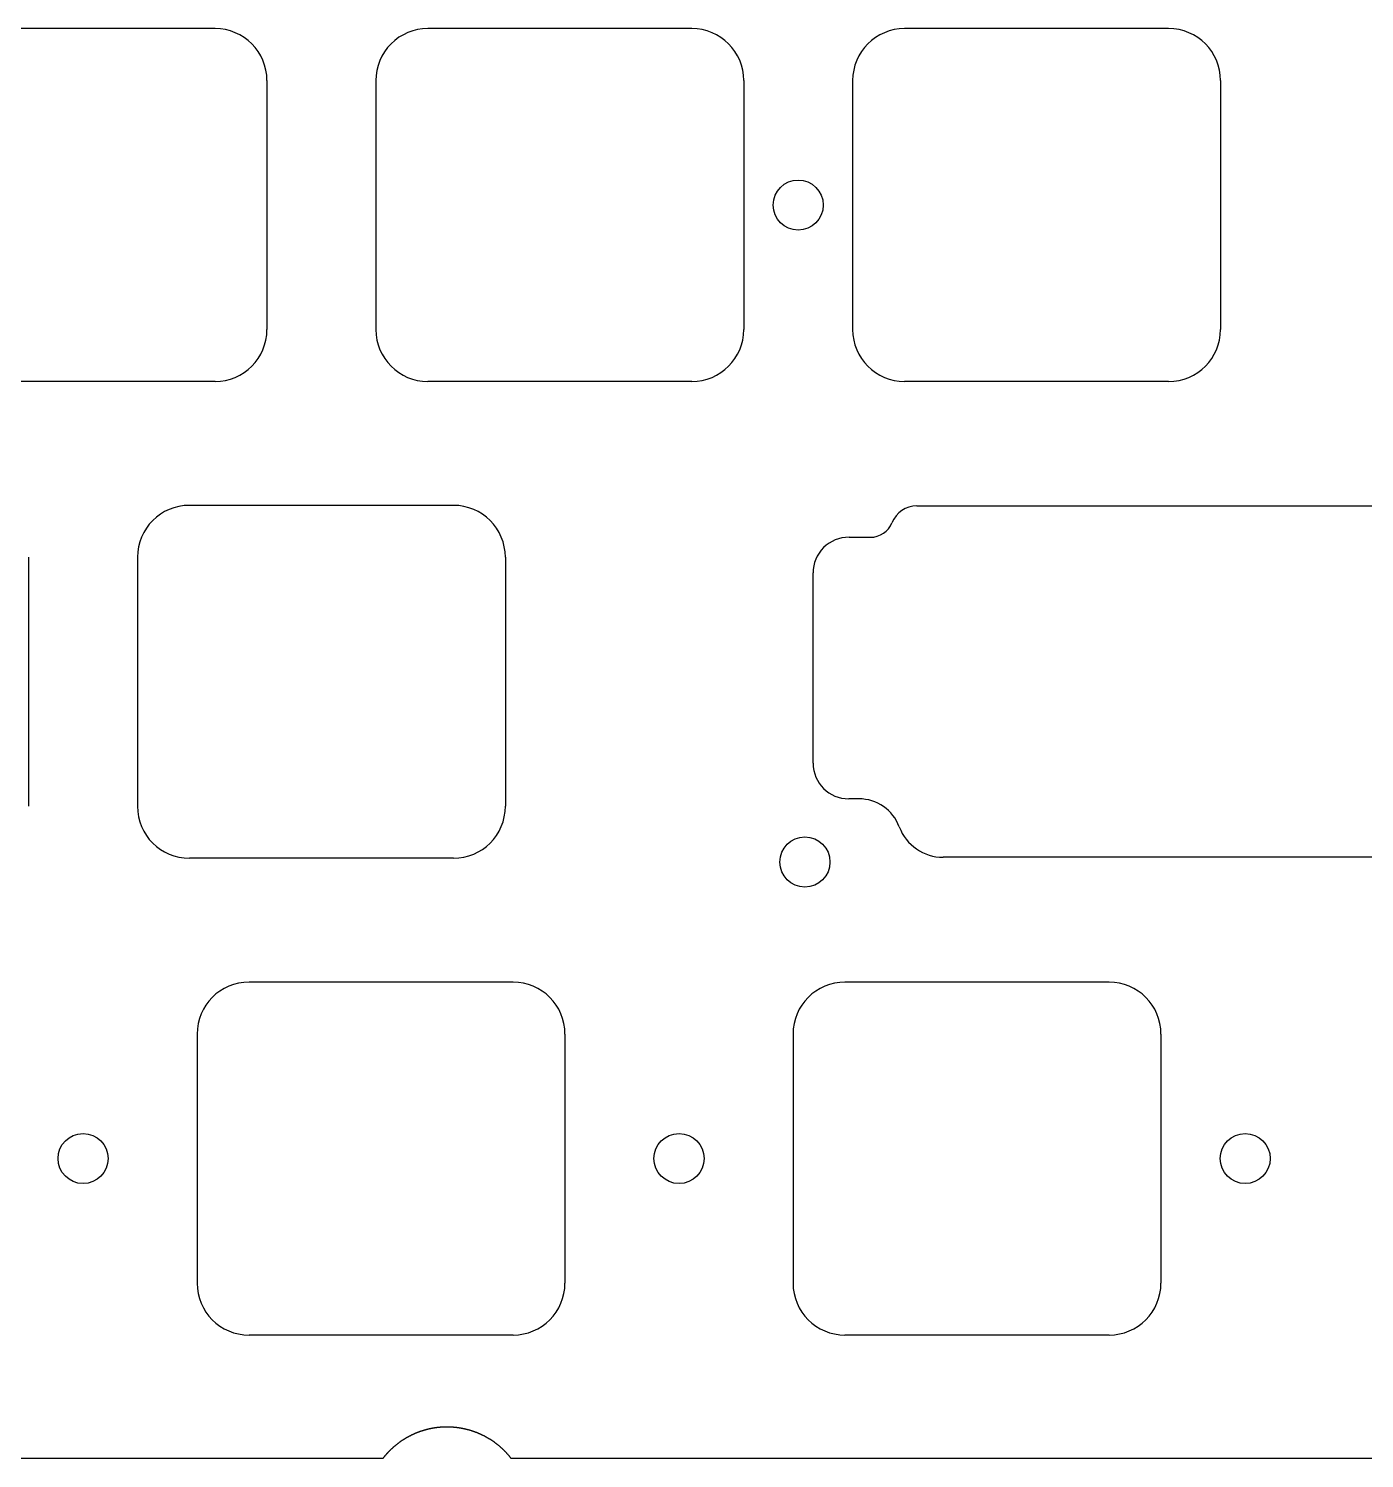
# Model space of a CAD drawing. Header units: millimetres. Extents: x -11 to 340, y -118 to 18.
# Drawn here: x 202.6 to 256, y -112 to -54.9 of the extents above; entities that cross this region are included whole.
import ezdxf

# ---------------------------------------------------------------- set-up
doc = ezdxf.new("R2010")
doc.units = ezdxf.units.MM
doc.header["$MEASUREMENT"] = 0
doc.layers.add('BLACK', color=7, linetype='CONTINUOUS')

msp = doc.modelspace()

# ---------------------------------------------------------------- linework, layer by layer
at = {"layer": 'BLACK', "linetype": 'Continuous'}
for p, q in [((210.0625, -54.8625), (199.512501, -54.8625)), ((218.562501, -54.862502), (218.562501, -54.8625)), ((229.1125, -54.8625), (218.562501, -54.8625)), ((248.1625, -54.8625), (237.612499, -54.8625)), ((212.137501, -56.9375), (212.137501, -66.8875)), ((216.487501, -56.9375), (216.487501, -66.8875)), ((231.187501, -56.9375), (231.187501, -66.8875)), ((235.5375, -56.9375), (235.5375, -66.887501)), ((250.2375, -56.9375), (250.2375, -66.8875)), ((210.062501, -68.9625), (199.5125, -68.9625)), ((210.062501, -68.962501), (210.062501, -68.9625)), ((229.112501, -68.9625), (218.5625, -68.9625)), ((229.112501, -68.962501), (229.112501, -68.9625)), ((248.1625, -68.9625), (237.6125, -68.9625)), ((219.5875, -73.9125), (209.0375, -73.9125)), ((238.103625, -73.9349), (261.958825, -73.9349)), ((238.103625, -73.934911), (238.103625, -73.9349)), ((235.392762, -75.18706), (236.246325, -75.18706)), ((236.246325, -75.187048), (236.246325, -75.18706)), ((202.6125, -75.9875), (202.6125, -85.9375)), ((202.612502, -75.9875), (202.6125, -75.9875)), ((206.9625, -75.9875), (206.9625, -85.9375)), ((221.6625, -75.9875), (221.6625, -85.9375)), ((221.662502, -75.9875), (221.6625, -75.9875)), ((233.955735, -84.21294), (233.955735, -76.6122)), ((235.784825, -85.63794), (235.380725, -85.63794)), ((260.906675, -87.97441), (239.155825, -87.97441)), ((219.5875, -88.0125), (209.0375, -88.0125)), ((221.96875, -92.9625), (211.418749, -92.9625)), ((245.78125, -92.9625), (235.231249, -92.9625)), ((209.34375, -95.0375), (209.34375, -104.987501)), ((224.04375, -95.0375), (224.04375, -104.9875)), ((233.15625, -95.0375), (233.15625, -104.987501)), ((247.85625, -95.0375), (247.85625, -104.9875)), ((221.96875, -107.0625), (211.41875, -107.0625)), ((245.78125, -107.0625), (235.23125, -107.0625)), ((218.557766, -110.832187), (218.549954, -110.834103)), ((218.565581, -110.830292), (218.557766, -110.832187)), ((218.573403, -110.828416), (218.565581, -110.830292)), ((218.581228, -110.826559), (218.573403, -110.828416)), ((218.58906, -110.824721), (218.581228, -110.826559)), ((218.596895, -110.822903), (218.58906, -110.824721)), ((218.604737, -110.821104), (218.596895, -110.822903)), ((218.612582, -110.819325), (218.604737, -110.821104)), ((218.620433, -110.817565), (218.612582, -110.819325)), ((218.628287, -110.815825), (218.620433, -110.817565)), ((218.636148, -110.814104), (218.628287, -110.815825)), ((218.644011, -110.812403), (218.636148, -110.814104)), ((218.651881, -110.81072), (218.644011, -110.812403)), ((218.659754, -110.809058), (218.651881, -110.81072)), ((218.667633, -110.807415), (218.659754, -110.809058)), ((218.675515, -110.805792), (218.667633, -110.807415)), ((218.683403, -110.804187), (218.675515, -110.805792)), ((218.691293, -110.802603), (218.683403, -110.804187)), ((218.69919, -110.801038), (218.691293, -110.802603)), ((218.707089, -110.799493), (218.69919, -110.801038)), ((218.714994, -110.797967), (218.707089, -110.799493)), ((218.722902, -110.796461), (218.714994, -110.797967)), ((218.730815, -110.794974), (218.722902, -110.796461)), ((218.738731, -110.793507), (218.730815, -110.794974)), ((218.746653, -110.792059), (218.738731, -110.793507)), ((218.754577, -110.790632), (218.746653, -110.792059)), ((218.762506, -110.789223), (218.754577, -110.790632)), ((218.770438, -110.787835), (218.762506, -110.789223)), ((218.778375, -110.786466), (218.770438, -110.787835)), ((218.786315, -110.785117), (218.778375, -110.786466)), ((218.794259, -110.783787), (218.786315, -110.785117)), ((218.802206, -110.782477), (218.794259, -110.783787)), ((218.810158, -110.781186), (218.802206, -110.782477)), ((218.818113, -110.779916), (218.810158, -110.781186)), ((218.826072, -110.778665), (218.818113, -110.779916)), ((218.834033, -110.777434), (218.826072, -110.778665)), ((218.841999, -110.776222), (218.834033, -110.777434)), ((218.849968, -110.77503), (218.841999, -110.776222)), ((218.857941, -110.773858), (218.849968, -110.77503)), ((218.865916, -110.772706), (218.857941, -110.773858)), ((218.873895, -110.771573), (218.865916, -110.772706)), ((218.881877, -110.77046), (218.873895, -110.771573)), ((218.889863, -110.769367), (218.881877, -110.77046)), ((218.89785, -110.768294), (218.889863, -110.769367)), ((218.905843, -110.76724), (218.89785, -110.768294)), ((218.913837, -110.766207), (218.905843, -110.76724)), ((218.921835, -110.765193), (218.913837, -110.766207)), ((218.929834, -110.764198), (218.921835, -110.765193)), ((218.937838, -110.763224), (218.929834, -110.764198)), ((218.945844, -110.762269), (218.937838, -110.763224)), ((218.953854, -110.761335), (218.945844, -110.762269)), ((218.961865, -110.76042), (218.953854, -110.761335)), ((218.96988, -110.759525), (218.961865, -110.76042)), ((218.977896, -110.758649), (218.96988, -110.759525)), ((218.985916, -110.757794), (218.977896, -110.758649)), ((218.993937, -110.756958), (218.985916, -110.757794)), ((219.001962, -110.756143), (218.993937, -110.756958)), ((219.009989, -110.755347), (219.001962, -110.756143)), ((219.018019, -110.754571), (219.009989, -110.755347)), ((219.02605, -110.753815), (219.018019, -110.754571)), ((219.034084, -110.753078), (219.02605, -110.753815)), ((219.04212, -110.752362), (219.034084, -110.753078)), ((219.050159, -110.751666), (219.04212, -110.752362)), ((219.058198, -110.750989), (219.050159, -110.751666)), ((219.066241, -110.750333), (219.058198, -110.750989)), ((219.074285, -110.749696), (219.066241, -110.750333)), ((219.082332, -110.749079), (219.074285, -110.749696)), ((219.09038, -110.748482), (219.082332, -110.749079)), ((219.098431, -110.747905), (219.09038, -110.748482)), ((219.106482, -110.747348), (219.098431, -110.747905)), ((219.114536, -110.746811), (219.106482, -110.747348)), ((219.122591, -110.746294), (219.114536, -110.746811)), ((219.130649, -110.745797), (219.122591, -110.746294)), ((219.138707, -110.745319), (219.130649, -110.745797)), ((219.146767, -110.744862), (219.138707, -110.745319)), ((219.154828, -110.744425), (219.146767, -110.744862)), ((219.162892, -110.744007), (219.154828, -110.744425)), ((219.170956, -110.74361), (219.162892, -110.744007)), ((219.179022, -110.743232), (219.170956, -110.74361)), ((219.187089, -110.742875), (219.179022, -110.743232)), ((219.195157, -110.742537), (219.187089, -110.742875)), ((219.203226, -110.74222), (219.195157, -110.742537)), ((219.211297, -110.741922), (219.203226, -110.74222)), ((219.219368, -110.741644), (219.211297, -110.741922)), ((219.227441, -110.741387), (219.219368, -110.741644)), ((219.235514, -110.741149), (219.227441, -110.741387)), ((219.243589, -110.740931), (219.235514, -110.741149)), ((219.251664, -110.740734), (219.243589, -110.740931)), ((219.259741, -110.740556), (219.251664, -110.740734)), ((219.267817, -110.740398), (219.259741, -110.740556)), ((219.275895, -110.740261), (219.267817, -110.740398)), ((219.283972, -110.740143), (219.275895, -110.740261)), ((219.292051, -110.740045), (219.283972, -110.740143)), ((219.30013, -110.739968), (219.292051, -110.740045)), ((219.30821, -110.73991), (219.30013, -110.739968)), ((219.31629, -110.739872), (219.30821, -110.73991)), ((219.324371, -110.739854), (219.31629, -110.739872)), ((219.332451, -110.739857), (219.324371, -110.739854)), ((219.340532, -110.739879), (219.332451, -110.739857)), ((219.348613, -110.739921), (219.340532, -110.739879)), ((219.356695, -110.739984), (219.348613, -110.739921)), ((219.364776, -110.740066), (219.356695, -110.739984)), ((219.372857, -110.740168), (219.364776, -110.740066)), ((219.380938, -110.740291), (219.372857, -110.740168)), ((219.38902, -110.740433), (219.380938, -110.740291)), ((219.397101, -110.740595), (219.38902, -110.740433)), ((219.405182, -110.740778), (219.397101, -110.740595)), ((219.413262, -110.74098), (219.405182, -110.740778)), ((219.421343, -110.741202), (219.413262, -110.74098)), ((219.429423, -110.741445), (219.421343, -110.741202)), ((219.437503, -110.741707), (219.429423, -110.741445)), ((219.445582, -110.741989), (219.437503, -110.741707)), ((219.453661, -110.742292), (219.445582, -110.741989)), ((219.461738, -110.742614), (219.453661, -110.742292)), ((219.469816, -110.742956), (219.461738, -110.742614)), ((219.477892, -110.743319), (219.469816, -110.742956)), ((219.485969, -110.743701), (219.477892, -110.743319)), ((219.494044, -110.744103), (219.485969, -110.743701)), ((219.502118, -110.744526), (219.494044, -110.744103)), ((219.510191, -110.744968), (219.502118, -110.744526)), ((219.518264, -110.74543), (219.510191, -110.744968)), ((219.526335, -110.745912), (219.518264, -110.74543)), ((219.534406, -110.746415), (219.526335, -110.745912)), ((219.542475, -110.746937), (219.534406, -110.746415)), ((219.550543, -110.747479), (219.542475, -110.746937)), ((219.55861, -110.748041), (219.550543, -110.747479)), ((219.566675, -110.748623), (219.55861, -110.748041)), ((219.574739, -110.749225), (219.566675, -110.748623)), ((219.582802, -110.749847), (219.574739, -110.749225)), ((219.590863, -110.750489), (219.582802, -110.749847)), ((219.598923, -110.751151), (219.590863, -110.750489)), ((219.606981, -110.751833), (219.598923, -110.751151)), ((219.615038, -110.752534), (219.606981, -110.751833)), ((219.623093, -110.753256), (219.615038, -110.752534)), ((219.631146, -110.753998), (219.623093, -110.753256)), ((219.639197, -110.754759), (219.631146, -110.753998)), ((219.647247, -110.75554), (219.639197, -110.754759)), ((219.655294, -110.756342), (219.647247, -110.75554)), ((219.66334, -110.757163), (219.655294, -110.756342)), ((219.671384, -110.758004), (219.66334, -110.757163)), ((219.679425, -110.758865), (219.671384, -110.758004)), ((219.687465, -110.759746), (219.679425, -110.758865)), ((219.695502, -110.760647), (219.687465, -110.759746)), ((219.703537, -110.761568), (219.695502, -110.760647)), ((219.711569, -110.762508), (219.703537, -110.761568)), ((219.7196, -110.763469), (219.711569, -110.762508)), ((219.735653, -110.765449), (219.7196, -110.763469)), ((219.751696, -110.767509), (219.735653, -110.765449)), ((219.767729, -110.769648), (219.751696, -110.767509)), ((219.783751, -110.771866), (219.767729, -110.769648)), ((219.799762, -110.774163), (219.783751, -110.771866)), ((219.81576, -110.77654), (219.799762, -110.774163)), ((219.831746, -110.778995), (219.81576, -110.77654)), ((219.84772, -110.78153), (219.831746, -110.778995)), ((219.86368, -110.784144), (219.84772, -110.78153)), ((219.879627, -110.786836), (219.86368, -110.784144)), ((219.89556, -110.789607), (219.879627, -110.786836)), ((219.911478, -110.792457), (219.89556, -110.789607)), ((219.927382, -110.795385), (219.911478, -110.792457)), ((219.94327, -110.798392), (219.927382, -110.795385)), ((219.959142, -110.801477), (219.94327, -110.798392)), ((219.974998, -110.804641), (219.959142, -110.801477)), ((219.990838, -110.807883), (219.974998, -110.804641)), ((220.00666, -110.811203), (219.990838, -110.807883)), ((220.022465, -110.814601), (220.00666, -110.811203)), ((220.038252, -110.818077), (220.022465, -110.814601)), ((220.05402, -110.821631), (220.038252, -110.818077)), ((220.06977, -110.825262), (220.05402, -110.821631)), ((220.085501, -110.828972), (220.06977, -110.825262)), ((220.101211, -110.832758), (220.085501, -110.828972)), ((217.366139, -111.400248), (217.359659, -111.405176)), ((217.372631, -111.395335), (217.366139, -111.400248)), ((217.379131, -111.390442), (217.372631, -111.395335)), ((217.385644, -111.385564), (217.379131, -111.390442)), ((217.392165, -111.380705), (217.385644, -111.385564)), ((217.398698, -111.375861), (217.392165, -111.380705)), ((217.405239, -111.371037), (217.398698, -111.375861)), ((217.411793, -111.366228), (217.405239, -111.371037)), ((217.418355, -111.361438), (217.411793, -111.366228)), ((217.424929, -111.356664), (217.418355, -111.361438)), ((217.431512, -111.351908), (217.424929, -111.356664)), ((217.438106, -111.347169), (217.431512, -111.351908)), ((217.444709, -111.342448), (217.438106, -111.347169)), ((217.451324, -111.337744), (217.444709, -111.342448)), ((217.457947, -111.333058), (217.451324, -111.337744)), ((217.464582, -111.328388), (217.457947, -111.333058)), ((217.471225, -111.323736), (217.464582, -111.328388)), ((217.47788, -111.319101), (217.471225, -111.323736)), ((217.484543, -111.314485), (217.47788, -111.319101)), ((217.491218, -111.309885), (217.484543, -111.314485)), ((217.497901, -111.305303), (217.491218, -111.309885)), ((217.504596, -111.300738), (217.497901, -111.305303)), ((217.511299, -111.296191), (217.504596, -111.300738)), ((217.518014, -111.291661), (217.511299, -111.296191)), ((217.524736, -111.287149), (217.518014, -111.291661)), ((217.531471, -111.282654), (217.524736, -111.287149)), ((217.538213, -111.278177), (217.531471, -111.282654)), ((217.544967, -111.273717), (217.538213, -111.278177)), ((217.551729, -111.269275), (217.544967, -111.273717)), ((217.558502, -111.26485), (217.551729, -111.269275)), ((217.565283, -111.260444), (217.558502, -111.26485)), ((217.572076, -111.256054), (217.565283, -111.260444)), ((217.578877, -111.251682), (217.572076, -111.256054)), ((217.585689, -111.247327), (217.578877, -111.251682)), ((217.592508, -111.242991), (217.585689, -111.247327)), ((217.59934, -111.238672), (217.592508, -111.242991)), ((217.606179, -111.234371), (217.59934, -111.238672)), ((217.613029, -111.230086), (217.606179, -111.234371)), ((217.619887, -111.225821), (217.613029, -111.230086)), ((217.626756, -111.221572), (217.619887, -111.225821)), ((217.633633, -111.217342), (217.626756, -111.221572)), ((217.640522, -111.213128), (217.633633, -111.217342)), ((217.647417, -111.208933), (217.640522, -111.213128)), ((217.654324, -111.204755), (217.647417, -111.208933)), ((217.661239, -111.200596), (217.654324, -111.204755)), ((217.668164, -111.196453), (217.661239, -111.200596)), ((217.675097, -111.192329), (217.668164, -111.196453)), ((217.682042, -111.188222), (217.675097, -111.192329)), ((217.688993, -111.184133), (217.682042, -111.188222)), ((217.695956, -111.180062), (217.688993, -111.184133)), ((217.702926, -111.176009), (217.695956, -111.180062)), ((217.709907, -111.171973), (217.702926, -111.176009)), ((217.716895, -111.167956), (217.709907, -111.171973)), ((217.723894, -111.163956), (217.716895, -111.167956)), ((217.730901, -111.159974), (217.723894, -111.163956)), ((217.737918, -111.15601), (217.730901, -111.159974)), ((217.744942, -111.152064), (217.737918, -111.15601)), ((217.751978, -111.148135), (217.744942, -111.152064)), ((217.75902, -111.144226), (217.751978, -111.148135)), ((217.766074, -111.140333), (217.75902, -111.144226)), ((217.773134, -111.136459), (217.766074, -111.140333)), ((217.780205, -111.132602), (217.773134, -111.136459)), ((217.787283, -111.128764), (217.780205, -111.132602)), ((217.794372, -111.124943), (217.787283, -111.128764)), ((217.801467, -111.121141), (217.794372, -111.124943)), ((217.808574, -111.117356), (217.801467, -111.121141)), ((217.815687, -111.11359), (217.808574, -111.117356)), ((217.822811, -111.10984), (217.815687, -111.11359)), ((217.829941, -111.106111), (217.822811, -111.10984)), ((217.837082, -111.102398), (217.829941, -111.106111)), ((217.84423, -111.098704), (217.837082, -111.102398)), ((217.851388, -111.095027), (217.84423, -111.098704)), ((217.858553, -111.09137), (217.851388, -111.095027)), ((217.865729, -111.087729), (217.858553, -111.09137)), ((217.87291, -111.084108), (217.865729, -111.087729)), ((217.880103, -111.080503), (217.87291, -111.084108)), ((217.887301, -111.076918), (217.880103, -111.080503)), ((217.894511, -111.07335), (217.887301, -111.076918)), ((217.901726, -111.069802), (217.894511, -111.07335)), ((217.908952, -111.06627), (217.901726, -111.069802)), ((217.916184, -111.062758), (217.908952, -111.06627)), ((217.923427, -111.059263), (217.916184, -111.062758)), ((217.930676, -111.055787), (217.923427, -111.059263)), ((217.937935, -111.052328), (217.930676, -111.055787)), ((217.9452, -111.048889), (217.937935, -111.052328)), ((217.952475, -111.045467), (217.9452, -111.048889)), ((217.959757, -111.042064), (217.952475, -111.045467)), ((217.967048, -111.038679), (217.959757, -111.042064)), ((217.974346, -111.035313), (217.967048, -111.038679)), ((217.981653, -111.031964), (217.974346, -111.035313)), ((217.988967, -111.028634), (217.981653, -111.031964)), ((217.996291, -111.025322), (217.988967, -111.028634)), ((218.00362, -111.022029), (217.996291, -111.025322)), ((218.01096, -111.018754), (218.00362, -111.022029)), ((218.018305, -111.015498), (218.01096, -111.018754)), ((218.02566, -111.01226), (218.018305, -111.015498)), ((218.033021, -111.009041), (218.02566, -111.01226)), ((218.040392, -111.005839), (218.033021, -111.009041)), ((218.047768, -111.002657), (218.040392, -111.005839)), ((218.055154, -110.999492), (218.047768, -111.002657)), ((218.062546, -110.996347), (218.055154, -110.999492)), ((218.069947, -110.993219), (218.062546, -110.996347)), ((218.077354, -110.990111), (218.069947, -110.993219)), ((218.084771, -110.987021), (218.077354, -110.990111)), ((218.092193, -110.983949), (218.084771, -110.987021)), ((218.099624, -110.980896), (218.092193, -110.983949)), ((218.107061, -110.977862), (218.099624, -110.980896)), ((218.114508, -110.974846), (218.107061, -110.977862)), ((218.121959, -110.971849), (218.114508, -110.974846)), ((218.129421, -110.96887), (218.121959, -110.971849)), ((218.136887, -110.96591), (218.129421, -110.96887)), ((218.144363, -110.962968), (218.136887, -110.96591)), ((218.151844, -110.960046), (218.144363, -110.962968)), ((218.159334, -110.957141), (218.151844, -110.960046)), ((218.166829, -110.954256), (218.159334, -110.957141)), ((218.174334, -110.951389), (218.166829, -110.954256)), ((218.181844, -110.948542), (218.174334, -110.951389)), ((218.189362, -110.945712), (218.181844, -110.948542)), ((218.196886, -110.942902), (218.189362, -110.945712)), ((218.204419, -110.94011), (218.196886, -110.942902)), ((218.211956, -110.937337), (218.204419, -110.94011)), ((218.219503, -110.934582), (218.211956, -110.937337)), ((218.227054, -110.931847), (218.219503, -110.934582)), ((218.234615, -110.92913), (218.227054, -110.931847)), ((218.24218, -110.926433), (218.234615, -110.92913)), ((218.249754, -110.923753), (218.24218, -110.926433)), ((218.257332, -110.921094), (218.249754, -110.923753)), ((218.264919, -110.918452), (218.257332, -110.921094)), ((218.272511, -110.91583), (218.264919, -110.918452)), ((218.280112, -110.913226), (218.272511, -110.91583)), ((218.287717, -110.910642), (218.280112, -110.913226)), ((218.295331, -110.908076), (218.287717, -110.910642)), ((218.302949, -110.905529), (218.295331, -110.908076)), ((218.310576, -110.903001), (218.302949, -110.905529)), ((218.318207, -110.900492), (218.310576, -110.903001)), ((218.325846, -110.898002), (218.318207, -110.900492)), ((218.33349, -110.895531), (218.325846, -110.898002)), ((218.341142, -110.893079), (218.33349, -110.895531)), ((218.348798, -110.890646), (218.341142, -110.893079)), ((218.356463, -110.888232), (218.348798, -110.890646)), ((218.364131, -110.885838), (218.356463, -110.888232)), ((218.371808, -110.883461), (218.364131, -110.885838)), ((218.379489, -110.881105), (218.371808, -110.883461)), ((218.387178, -110.878767), (218.379489, -110.881105)), ((218.394871, -110.876449), (218.387178, -110.878767)), ((218.402573, -110.874149), (218.394871, -110.876449)), ((218.410278, -110.871869), (218.402573, -110.874149)), ((218.41799, -110.869607), (218.410278, -110.871869)), ((218.425707, -110.867365), (218.41799, -110.869607)), ((218.433432, -110.865142), (218.425707, -110.867365)), ((218.44116, -110.862938), (218.433432, -110.865142)), ((218.448896, -110.860753), (218.44116, -110.862938)), ((218.456636, -110.858588), (218.448896, -110.860753)), ((218.464383, -110.856441), (218.456636, -110.858588)), ((218.472134, -110.854315), (218.464383, -110.856441)), ((218.479893, -110.852206), (218.472134, -110.854315)), ((218.487655, -110.850118), (218.479893, -110.852206)), ((218.495425, -110.848048), (218.487655, -110.850118)), ((218.503198, -110.845998), (218.495425, -110.848048)), ((218.510978, -110.843967), (218.503198, -110.845998)), ((218.518762, -110.841956), (218.510978, -110.843967)), ((218.526553, -110.839963), (218.518762, -110.841956)), ((218.534348, -110.837991), (218.526553, -110.839963)), ((218.542149, -110.836037), (218.534348, -110.837991)), ((218.549954, -110.834103), (218.542149, -110.836037)), ((220.116902, -110.836623), (220.101211, -110.832758)), ((220.132573, -110.840564), (220.116902, -110.836623)), ((220.148222, -110.844583), (220.132573, -110.840564)), ((220.16385, -110.848679), (220.148222, -110.844583)), ((220.179456, -110.852852), (220.16385, -110.848679)), ((220.19504, -110.857102), (220.179456, -110.852852)), ((220.210602, -110.861428), (220.19504, -110.857102)), ((220.226141, -110.865831), (220.210602, -110.861428)), ((220.241656, -110.870311), (220.226141, -110.865831)), ((220.257147, -110.874867), (220.241656, -110.870311)), ((220.272614, -110.879499), (220.257147, -110.874867)), ((220.288057, -110.884207), (220.272614, -110.879499)), ((220.303474, -110.888992), (220.288057, -110.884207)), ((220.318866, -110.893852), (220.303474, -110.888992)), ((220.334233, -110.898788), (220.318866, -110.893852)), ((220.349573, -110.903799), (220.334233, -110.898788)), ((220.364886, -110.908886), (220.349573, -110.903799)), ((220.380172, -110.914048), (220.364886, -110.908886)), ((220.395431, -110.919285), (220.380172, -110.914048)), ((220.410662, -110.924598), (220.395431, -110.919285)), ((220.425865, -110.929985), (220.410662, -110.924598)), ((220.44104, -110.935447), (220.425865, -110.929985)), ((220.456185, -110.940983), (220.44104, -110.935447)), ((220.471301, -110.946594), (220.456185, -110.940983)), ((220.486388, -110.952279), (220.471301, -110.946594)), ((220.501444, -110.958038), (220.486388, -110.952279)), ((220.51647, -110.963872), (220.501444, -110.958038)), ((220.531464, -110.969779), (220.51647, -110.963872)), ((220.546428, -110.975759), (220.531464, -110.969779)), ((220.56136, -110.981813), (220.546428, -110.975759)), ((220.576261, -110.987941), (220.56136, -110.981813)), ((220.591128, -110.994142), (220.576261, -110.987941)), ((220.605964, -111.000415), (220.591128, -110.994142)), ((220.620766, -111.006762), (220.605964, -111.000415)), ((220.635534, -111.013181), (220.620766, -111.006762)), ((220.650269, -111.019673), (220.635534, -111.013181)), ((220.66497, -111.026237), (220.650269, -111.019673)), ((220.679637, -111.032873), (220.66497, -111.026237)), ((220.694269, -111.039581), (220.679637, -111.032873)), ((220.708865, -111.046362), (220.694269, -111.039581)), ((220.723426, -111.053213), (220.708865, -111.046362)), ((220.737951, -111.060137), (220.723426, -111.053213)), ((220.75244, -111.067131), (220.737951, -111.060137)), ((220.766893, -111.074197), (220.75244, -111.067131)), ((220.781309, -111.081334), (220.766893, -111.074197)), ((220.795687, -111.088542), (220.781309, -111.081334)), ((220.810029, -111.09582), (220.795687, -111.088542)), ((220.824332, -111.103169), (220.810029, -111.09582)), ((220.838597, -111.110588), (220.824332, -111.103169)), ((220.852824, -111.118077), (220.838597, -111.110588)), ((220.867012, -111.125637), (220.852824, -111.118077)), ((220.881161, -111.133266), (220.867012, -111.125637)), ((220.89527, -111.140964), (220.881161, -111.133266)), ((220.90934, -111.148732), (220.89527, -111.140964)), ((220.92337, -111.15657), (220.90934, -111.148732)), ((220.937359, -111.164476), (220.92337, -111.15657)), ((220.951308, -111.172451), (220.937359, -111.164476)), ((220.965216, -111.180495), (220.951308, -111.172451)), ((220.979083, -111.188608), (220.965216, -111.180495)), ((220.992908, -111.196788), (220.979083, -111.188608)), ((221.006692, -111.205037), (220.992908, -111.196788)), ((221.020433, -111.213354), (221.006692, -111.205037)), ((221.034132, -111.221739), (221.020433, -111.213354)), ((221.047789, -111.230192), (221.034132, -111.221739)), ((221.061402, -111.238712), (221.047789, -111.230192)), ((221.074973, -111.247299), (221.061402, -111.238712)), ((221.088499, -111.255953), (221.074973, -111.247299)), ((221.101982, -111.264674), (221.088499, -111.255953)), ((221.115421, -111.273462), (221.101982, -111.264674)), ((221.128816, -111.282317), (221.115421, -111.273462)), ((221.142166, -111.291238), (221.128816, -111.282317)), ((221.155472, -111.300225), (221.142166, -111.291238)), ((221.168732, -111.309278), (221.155472, -111.300225)), ((221.181947, -111.318397), (221.168732, -111.309278)), ((221.195116, -111.327582), (221.181947, -111.318397)), ((221.208239, -111.336832), (221.195116, -111.327582)), ((221.221317, -111.346147), (221.208239, -111.336832)), ((221.234348, -111.355528), (221.221317, -111.346147)), ((221.247332, -111.364974), (221.234348, -111.355528)), ((221.26027, -111.374484), (221.247332, -111.364974)), ((221.27316, -111.384059), (221.26027, -111.374484)), ((221.286003, -111.393699), (221.27316, -111.384059)), ((221.298799, -111.403402), (221.286003, -111.393699)), ((221.311546, -111.41317), (221.298799, -111.403402)), ((216.783834, -111.969883), (216.77883, -111.976205)), ((216.788853, -111.963573), (216.783834, -111.969883)), ((216.793888, -111.957275), (216.788853, -111.963573)), ((216.798939, -111.95099), (216.793888, -111.957275)), ((216.804005, -111.944718), (216.798939, -111.95099)), ((216.809087, -111.938458), (216.804005, -111.944718)), ((216.814185, -111.932212), (216.809087, -111.938458)), ((216.819298, -111.925977), (216.814185, -111.932212)), ((216.824426, -111.919756), (216.819298, -111.925977)), ((216.829569, -111.913546), (216.824426, -111.919756)), ((216.834728, -111.907351), (216.829569, -111.913546)), ((216.839903, -111.901167), (216.834728, -111.907351)), ((216.845092, -111.894997), (216.839903, -111.901167)), ((216.850298, -111.888839), (216.845092, -111.894997)), ((216.855518, -111.882695), (216.850298, -111.888839)), ((216.860753, -111.876563), (216.855518, -111.882695)), ((216.866004, -111.870445), (216.860753, -111.876563)), ((216.87127, -111.864339), (216.866004, -111.870445)), ((216.87655, -111.858247), (216.87127, -111.864339)), ((216.881847, -111.852167), (216.87655, -111.858247)), ((216.887158, -111.846101), (216.881847, -111.852167)), ((216.892484, -111.840048), (216.887158, -111.846101)), ((216.897825, -111.834009), (216.892484, -111.840048)), ((216.903181, -111.827982), (216.897825, -111.834009)), ((216.908552, -111.821969), (216.903181, -111.827982)), ((216.913938, -111.815969), (216.908552, -111.821969)), ((216.919338, -111.809983), (216.913938, -111.815969)), ((216.924754, -111.80401), (216.919338, -111.809983)), ((216.930184, -111.798051), (216.924754, -111.80401)), ((216.935629, -111.792104), (216.930184, -111.798051)), ((216.941089, -111.786172), (216.935629, -111.792104)), ((216.946564, -111.780253), (216.941089, -111.786172)), ((216.952053, -111.774348), (216.946564, -111.780253)), ((216.957557, -111.768456), (216.952053, -111.774348)), ((216.963075, -111.762578), (216.957557, -111.768456)), ((216.968608, -111.756714), (216.963075, -111.762578)), ((216.974155, -111.750864), (216.968608, -111.756714)), ((216.979717, -111.745027), (216.974155, -111.750864)), ((216.985294, -111.739204), (216.979717, -111.745027)), ((216.990885, -111.733395), (216.985294, -111.739204)), ((216.99649, -111.7276), (216.990885, -111.733395)), ((217.002109, -111.721819), (216.99649, -111.7276)), ((217.007743, -111.716052), (217.002109, -111.721819)), ((217.013391, -111.710298), (217.007743, -111.716052)), ((217.019054, -111.704559), (217.013391, -111.710298)), ((217.024731, -111.698834), (217.019054, -111.704559)), ((217.030421, -111.693123), (217.024731, -111.698834)), ((217.041845, -111.681744), (217.030421, -111.693123)), ((217.053326, -111.670421), (217.041845, -111.681744)), ((217.064862, -111.659155), (217.053326, -111.670421)), ((217.076454, -111.647947), (217.064862, -111.659155)), ((217.088101, -111.636797), (217.076454, -111.647947)), ((217.099804, -111.625704), (217.088101, -111.636797)), ((217.111561, -111.61467), (217.099804, -111.625704)), ((217.123373, -111.603694), (217.111561, -111.61467)), ((217.135239, -111.592777), (217.123373, -111.603694)), ((217.14716, -111.581919), (217.135239, -111.592777)), ((217.159133, -111.571121), (217.14716, -111.581919)), ((217.171161, -111.560382), (217.159133, -111.571121)), ((217.183241, -111.549703), (217.171161, -111.560382)), ((217.195374, -111.539083), (217.183241, -111.549703)), ((217.20756, -111.528525), (217.195374, -111.539083)), ((217.219798, -111.518027), (217.20756, -111.528525)), ((217.232087, -111.507589), (217.219798, -111.518027)), ((217.244429, -111.497213), (217.232087, -111.507589)), ((217.256821, -111.486898), (217.244429, -111.497213)), ((217.269265, -111.476645), (217.256821, -111.486898)), ((217.281759, -111.466454), (217.269265, -111.476645)), ((217.294304, -111.456325), (217.281759, -111.466454)), ((217.306899, -111.446258), (217.294304, -111.456325)), ((217.319543, -111.436254), (217.306899, -111.446258)), ((217.332237, -111.426313), (217.319543, -111.436254)), ((217.340279, -111.420067), (217.332237, -111.426313)), ((217.346729, -111.415086), (217.340279, -111.420067)), ((217.353188, -111.410123), (217.346729, -111.415086)), ((217.359659, -111.405176), (217.353188, -111.410123)), ((221.324246, -111.423002), (221.311546, -111.41317)), ((221.336897, -111.432897), (221.324246, -111.423002)), ((221.3495, -111.442856), (221.336897, -111.432897)), ((221.362054, -111.452879), (221.3495, -111.442856)), ((221.37456, -111.462965), (221.362054, -111.452879)), ((221.387016, -111.473113), (221.37456, -111.462965)), ((221.399422, -111.483325), (221.387016, -111.473113)), ((221.411779, -111.493599), (221.399422, -111.483325)), ((221.424087, -111.503936), (221.411779, -111.493599)), ((221.436344, -111.514336), (221.424087, -111.503936)), ((221.448551, -111.524797), (221.436344, -111.514336)), ((221.460707, -111.535321), (221.448551, -111.524797)), ((221.472813, -111.545906), (221.460707, -111.535321)), ((221.484868, -111.556554), (221.472813, -111.545906)), ((221.496872, -111.567262), (221.484868, -111.556554)), ((221.508825, -111.578033), (221.496872, -111.567262)), ((221.520726, -111.588864), (221.508825, -111.578033)), ((221.532575, -111.599757), (221.520726, -111.588864)), ((221.544373, -111.61071), (221.532575, -111.599757)), ((221.556118, -111.621724), (221.544373, -111.61071)), ((221.567812, -111.632799), (221.556118, -111.621724)), ((221.579453, -111.643935), (221.567812, -111.632799)), ((221.591041, -111.65513), (221.579453, -111.643935)), ((221.602576, -111.666386), (221.591041, -111.65513)), ((221.614059, -111.677702), (221.602576, -111.666386)), ((221.625488, -111.689077), (221.614059, -111.677702)), ((221.636864, -111.700513), (221.625488, -111.689077)), ((221.648186, -111.712008), (221.636864, -111.700513)), ((221.659454, -111.723562), (221.648186, -111.712008)), ((221.670669, -111.735175), (221.659454, -111.723562)), ((221.681829, -111.746848), (221.670669, -111.735175)), ((221.692936, -111.75858), (221.681829, -111.746848)), ((221.703988, -111.77037), (221.692936, -111.75858)), ((221.714985, -111.782219), (221.703988, -111.77037)), ((221.725927, -111.794127), (221.714985, -111.782219)), ((221.736815, -111.806093), (221.725927, -111.794127)), ((221.747647, -111.818117), (221.736815, -111.806093)), ((221.758424, -111.8302), (221.747647, -111.818117)), ((221.769146, -111.84234), (221.758424, -111.8302)), ((221.779812, -111.854538), (221.769146, -111.84234)), ((221.790423, -111.866794), (221.779812, -111.854538)), ((221.800977, -111.879108), (221.790423, -111.866794)), ((221.811476, -111.891479), (221.800977, -111.879108)), ((221.821918, -111.903907), (221.811476, -111.891479)), ((221.832303, -111.916393), (221.821918, -111.903907)), ((221.842633, -111.928935), (221.832303, -111.916393)), ((221.852905, -111.941535), (221.842633, -111.928935)), ((221.863121, -111.954191), (221.852905, -111.941535)), ((221.873279, -111.966904), (221.863121, -111.954191)), ((221.883381, -111.979674), (221.873279, -111.966904)), ((216.76605, -111.9925), (172.55625, -111.9925)), ((216.773842, -111.98254), (216.76605, -111.9925)), ((216.77883, -111.976205), (216.773842, -111.98254)), ((221.893425, -111.9925), (221.883381, -111.979674)), ((286.3125, -111.9925), (221.893425, -111.9925))]:
    msp.add_line(p, q, dxfattribs=at)
at = {"layer": 'BLACK'}
for centre in [(233.3625, -61.9125), (233.63125, -88.1625), (204.787574, -100.0125), (228.600074, -100.0125), (251.221949, -100.0125)]:
    msp.add_circle(centre, 1, dxfattribs=at)
for centre, radius, start, end in [((210.0625, -56.9375), 2.075, 0, 90), ((218.5625, -56.9375), 2.074999, 89.9999724, 180), ((229.1125, -56.9375), 2.075, 0, 90), ((237.612504, -56.937504), 2.075004, 90.0001381, 179.9998896), ((248.1625, -56.9375), 2.075, 0, 90), ((210.0625, -66.8875), 2.075001, 270.0000276, 0), ((218.5625, -66.8875), 2.075, 180, 270), ((229.1125, -66.8875), 2.075001, 270.0000276, 0), ((237.612502, -66.887498), 2.075002, 180.0000828, 269.9999448), ((248.1625, -66.8875), 2.075, 270, 0), ((209.0375, -75.9875), 2.075, 90, 180), ((219.5875, -75.9875), 2.075, 0, 90), ((238.103524, -75.009851), 1.07494, 89.9946166, 157.9775025), ((236.246374, -74.258671), 0.928376, 269.9969759, 337.9778284), ((235.380817, -76.612092), 1.425082, 89.5197427, 180.0043422), ((235.380736, -84.212939), 1.425001, 180.0000402, 269.9995577), ((235.784801, -87.362848), 1.724908, 20.5454784, 89.9992028), ((209.0375, -85.9375), 2.075, 180, 270), ((219.5875, -85.9375), 2.075, 270, 0), ((239.155712, -86.099415), 1.874995, 200.5469215, 270.003453), ((211.418754, -95.037504), 2.075004, 90.0001381, 179.9998896), ((221.96875, -95.0375), 2.075, 0, 90), ((235.231254, -95.037504), 2.075004, 90.0001381, 179.9998896), ((245.78125, -95.0375), 2.075, 0, 90), ((211.418752, -104.987498), 2.075002, 180.0000828, 269.9999448), ((221.96875, -104.9875), 2.075, 270, 0), ((235.231252, -104.987498), 2.075002, 180.0000828, 269.9999448), ((245.78125, -104.9875), 2.075, 270, 0)]:
    msp.add_arc(centre, radius, start, end, dxfattribs=at)

doc.saveas('drawing.dxf')
